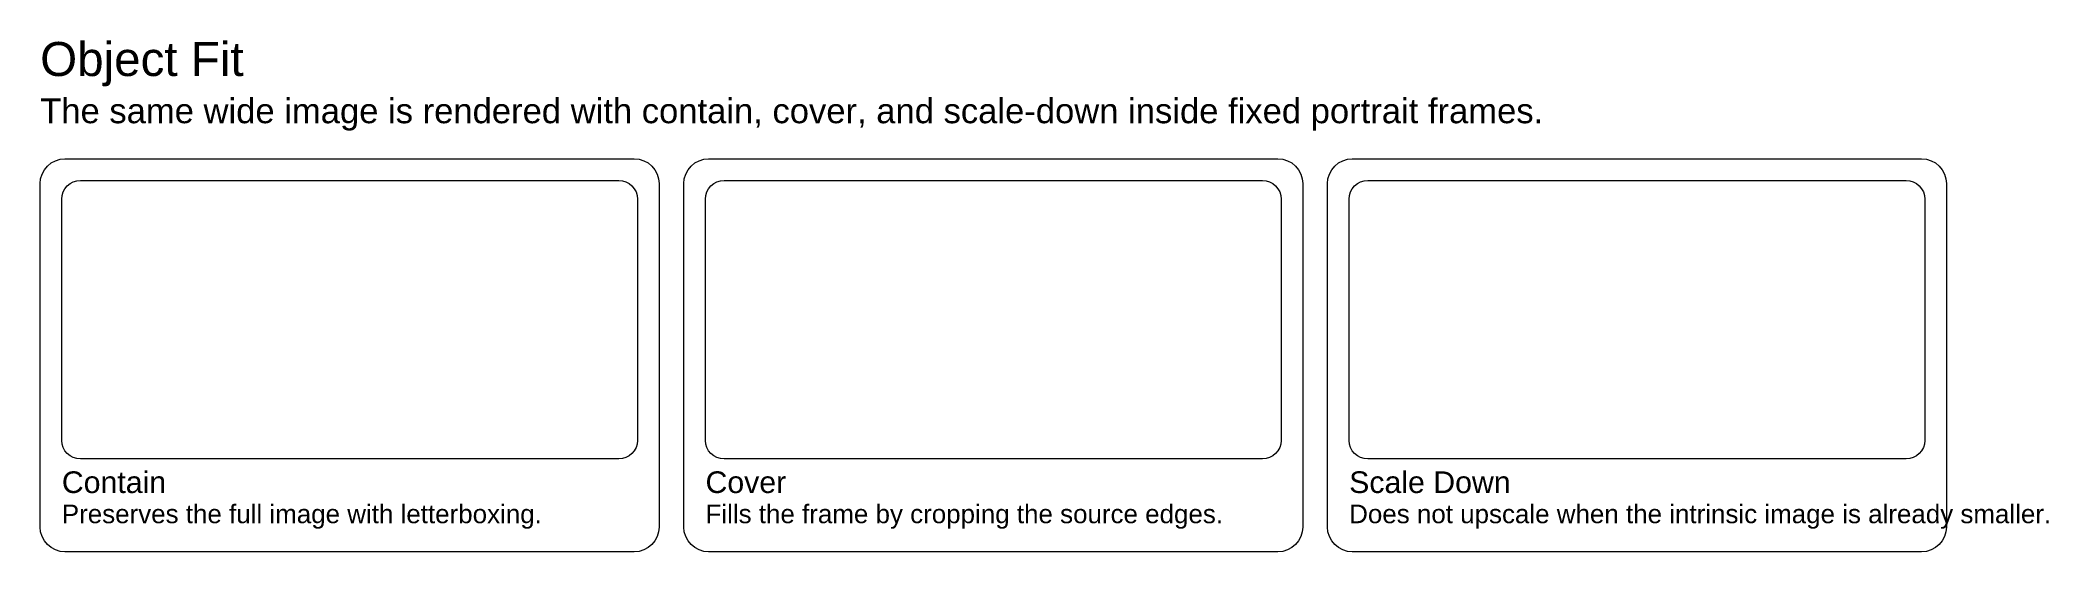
# Model space of a CAD drawing. Extents: x 24 to 1322, y 24 to 355.
import ezdxf

# ---------------------------------------------------------------- set-up
doc = ezdxf.new("R2010")
doc.units = 0
doc.layers.get('0').update_dxf_attribs({"lineweight": 0})
doc.styles.add('Arial', font='Arial.ttf')

msp = doc.modelspace()

# ---------------------------------------------------------------- linework, layer by layer
at = {"true_color": 0xffffff}
for points in [[(40, 278), (408, 278), (408, 278), (411.12144515225805, 277.6925644864517), (414.12293491784146, 276.7820725201806), (416.8891237283136, 275.3035137968407), (419.31370849898474, 273.31370849898474), (421.3035137968407, 270.8891237283136), (422.7820725201806, 268.12293491784146), (423.6925644864517, 265.12144515225805), (424, 262), (424, 40), (424, 40), (423.6925644864517, 36.87855484774195), (422.7820725201806, 33.87706508215854), (421.3035137968407, 31.11087627168638), (419.31370849898474, 28.686291501015262), (416.8891237283136, 26.69648620315928), (414.12293491784146, 25.217927479819423), (411.12144515225805, 24.307435513548285), (408, 24), (40, 24), (40, 24), (36.87855484774195, 24.307435513548285), (33.877065082158566, 25.217927479819423), (31.11087627168637, 26.69648620315928), (28.68629150101524, 28.686291501015262), (26.696486203159274, 31.11087627168638), (25.217927479819412, 33.87706508215854), (24.307435513548313, 36.87855484774195), (24, 40), (24, 262), (24, 262), (24.307435513548313, 265.12144515225805), (25.21792747981941, 268.12293491784146), (26.696486203159274, 270.8891237283136), (28.686291501015237, 273.31370849898474), (31.110876271686365, 275.3035137968407), (33.87706508215855, 276.7820725201806), (36.87855484774194, 277.6925644864517), (40, 278), (40, 278)], [(456, 278), (824, 278), (824, 278), (827.121445152258, 277.6925644864517), (830.1229349178415, 276.7820725201806), (832.8891237283136, 275.3035137968407), (835.3137084989847, 273.31370849898474), (837.3035137968408, 270.8891237283136), (838.7820725201806, 268.12293491784146), (839.6925644864517, 265.12144515225805), (840, 262), (840, 40), (840, 40), (839.6925644864517, 36.87855484774195), (838.7820725201806, 33.87706508215854), (837.3035137968408, 31.11087627168638), (835.3137084989847, 28.686291501015262), (832.8891237283136, 26.69648620315928), (830.1229349178415, 25.217927479819423), (827.121445152258, 24.307435513548285), (824, 24), (456, 24), (456, 24), (452.87855484774195, 24.307435513548285), (449.87706508215854, 25.217927479819423), (447.1108762716864, 26.69648620315928), (444.68629150101526, 28.686291501015262), (442.6964862031593, 31.11087627168638), (441.2179274798194, 33.87706508215854), (440.3074355135483, 36.87855484774195), (440, 40), (440, 262), (440, 262), (440.3074355135483, 265.12144515225805), (441.2179274798194, 268.12293491784146), (442.6964862031593, 270.8891237283136), (444.68629150101526, 273.31370849898474), (447.1108762716864, 275.3035137968407), (449.87706508215854, 276.7820725201806), (452.87855484774195, 277.6925644864517), (456, 278), (456, 278)], [(872, 278), (1240, 278), (1240, 278), (1243.121445152258, 277.6925644864517), (1246.1229349178413, 276.7820725201806), (1248.8891237283137, 275.3035137968407), (1251.3137084989849, 273.31370849898474), (1253.3035137968407, 270.8891237283136), (1254.7820725201807, 268.12293491784146), (1255.6925644864516, 265.12144515225805), (1256, 262), (1256, 40), (1256, 40), (1255.6925644864516, 36.87855484774195), (1254.7820725201807, 33.87706508215854), (1253.3035137968407, 31.11087627168638), (1251.3137084989849, 28.686291501015262), (1248.8891237283137, 26.69648620315928), (1246.1229349178413, 25.217927479819423), (1243.121445152258, 24.307435513548285), (1240, 24), (872, 24), (872, 24), (868.878554847742, 24.307435513548285), (865.8770650821585, 25.217927479819423), (863.1108762716864, 26.69648620315928), (860.6862915010153, 28.686291501015262), (858.6964862031592, 31.11087627168638), (857.2179274798194, 33.87706508215854), (856.3074355135483, 36.87855484774195), (856, 40), (856, 262), (856, 262), (856.3074355135483, 265.12144515225805), (857.2179274798194, 268.12293491784146), (858.6964862031592, 270.8891237283136), (860.6862915010153, 273.31370849898474), (863.1108762716864, 275.3035137968407), (865.8770650821585, 276.7820725201806), (868.878554847742, 277.6925644864517), (872, 278), (872, 278)]]:
    msp.add_lwpolyline(points, dxfattribs=at)
at = {"true_color": 0x0f172a}
for points in [[(50, 264), (398, 264), (398, 264), (400.34108386419354, 263.76942336483876), (402.59220118838107, 263.08655439013546), (404.66684279623524, 261.97763534763055), (406.4852813742386, 260.4852813742386), (407.97763534763055, 258.66684279623524), (409.08655439013546, 256.59220118838107), (409.76942336483876, 254.34108386419354), (410, 252), (410, 96), (410, 96), (409.76942336483876, 93.65891613580646), (409.08655439013546, 91.40779881161893), (407.97763534763055, 89.33315720376476), (406.4852813742386, 87.51471862576142), (404.66684279623524, 86.02236465236945), (402.59220118838107, 84.91344560986454), (400.34108386419354, 84.23057663516124), (398, 84), (50, 84), (50, 84), (47.658916135806464, 84.23057663516124), (45.407798811618925, 84.91344560986454), (43.33315720376478, 86.02236465236945), (41.51471862576143, 87.51471862576142), (40.022364652369454, 89.33315720376476), (38.91344560986456, 91.40779881161893), (38.230576635161235, 93.65891613580646), (38, 96), (38, 252), (38, 252), (38.230576635161235, 254.34108386419354), (38.91344560986456, 256.59220118838107), (40.022364652369454, 258.66684279623524), (41.51471862576143, 260.4852813742386), (43.33315720376477, 261.97763534763055), (45.40779881161892, 263.08655439013546), (47.65891613580646, 263.76942336483876), (50, 264), (50, 264)], [(466, 264), (814, 264), (814, 264), (816.3410838641936, 263.76942336483876), (818.5922011883811, 263.08655439013546), (820.6668427962352, 261.97763534763055), (822.4852813742385, 260.4852813742386), (823.9776353476306, 258.66684279623524), (825.0865543901355, 256.59220118838107), (825.7694233648388, 254.34108386419354), (826, 252), (826, 96), (826, 96), (825.7694233648388, 93.65891613580646), (825.0865543901355, 91.40779881161893), (823.9776353476306, 89.33315720376476), (822.4852813742385, 87.51471862576142), (820.6668427962352, 86.02236465236945), (818.5922011883811, 84.91344560986454), (816.3410838641936, 84.23057663516124), (814, 84), (466, 84), (466, 84), (463.65891613580646, 84.23057663516124), (461.40779881161893, 84.91344560986454), (459.33315720376476, 86.02236465236945), (457.5147186257614, 87.51471862576142), (456.02236465236945, 89.33315720376476), (454.91344560986454, 91.40779881161893), (454.23057663516124, 93.65891613580646), (454, 96), (454, 252), (454, 252), (454.23057663516124, 254.34108386419354), (454.91344560986454, 256.59220118838107), (456.02236465236945, 258.66684279623524), (457.5147186257614, 260.4852813742386), (459.33315720376476, 261.97763534763055), (461.40779881161893, 263.08655439013546), (463.65891613580646, 263.76942336483876), (466, 264), (466, 264)], [(882, 264), (1230, 264), (1230, 264), (1232.3410838641935, 263.76942336483876), (1234.592201188381, 263.08655439013546), (1236.6668427962352, 261.97763534763055), (1238.4852813742386, 260.4852813742386), (1239.9776353476304, 258.66684279623524), (1241.0865543901355, 256.59220118838107), (1241.7694233648388, 254.34108386419354), (1242, 252), (1242, 96), (1242, 96), (1241.7694233648388, 93.65891613580646), (1241.0865543901355, 91.40779881161893), (1239.9776353476304, 89.33315720376476), (1238.4852813742386, 87.51471862576142), (1236.6668427962352, 86.02236465236945), (1234.592201188381, 84.91344560986454), (1232.3410838641935, 84.23057663516124), (1230, 84), (882, 84), (882, 84), (879.6589161358064, 84.23057663516124), (877.4077988116189, 84.91344560986454), (875.3331572037648, 86.02236465236945), (873.5147186257615, 87.51471862576142), (872.0223646523694, 89.33315720376476), (870.9134456098645, 91.40779881161893), (870.2305766351612, 93.65891613580646), (870, 96), (870, 252), (870, 252), (870.2305766351612, 254.34108386419354), (870.9134456098645, 256.59220118838107), (872.0223646523694, 258.66684279623524), (873.5147186257615, 260.4852813742386), (875.3331572037648, 261.97763534763055), (877.4077988116189, 263.08655439013546), (879.6589161358064, 263.76942336483876), (882, 264), (882, 264)]]:
    msp.add_lwpolyline(points, dxfattribs=at)

# ---------------------------------------------------------------- texts
at = {"true_color": 0x000000, "style": 'Arial'}
for s, height, p in [('Object Fit', 22, (24, 331.5)), ('Contain', 14, (38, 62)), ('Cover', 14, (454, 62)), ('Scale Down', 14, (870, 62))]:
    msp.add_text(s, height=height, dxfattribs=at).set_placement(p)
at = {"true_color": 0x475569, "style": 'Arial'}
msp.add_text('The same wide image is rendered with contain, cover, and scale-down inside fixed portrait frames.', height=16, dxfattribs=at).set_placement((24, 301))
at = {"true_color": 0x64748b, "style": 'Arial'}
for s, p in [('Preserves the full image with letterboxing.', (38, 42.5)), ('Fills the frame by cropping the source edges.', (454, 42.5)), ('Does not upscale when the intrinsic image is already smaller.', (870, 42.5))]:
    msp.add_text(s, height=12, dxfattribs=at).set_placement(p)

doc.saveas('drawing.dxf')
